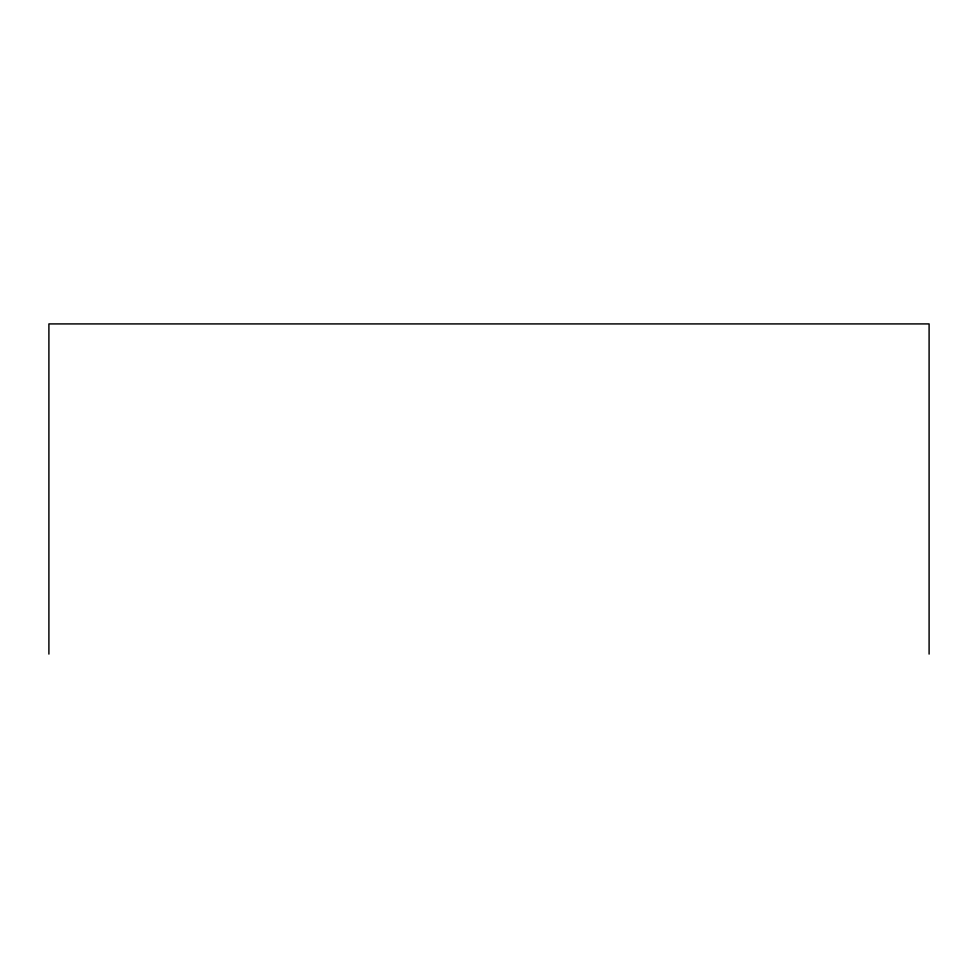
<?xml version="1.0" encoding="UTF-8"?>
<svg xmlns="http://www.w3.org/2000/svg" width="978" height="978" viewBox="0 0 978 978"><rect width="100%" height="100%" fill="white"/><g stroke="black" fill="none" stroke-linecap="round" stroke-linejoin="round"><path stroke-width="1.47" d="M929.1 654.086L929.1 323.914L48.9 323.914L48.9 654.086"/></g></svg>
